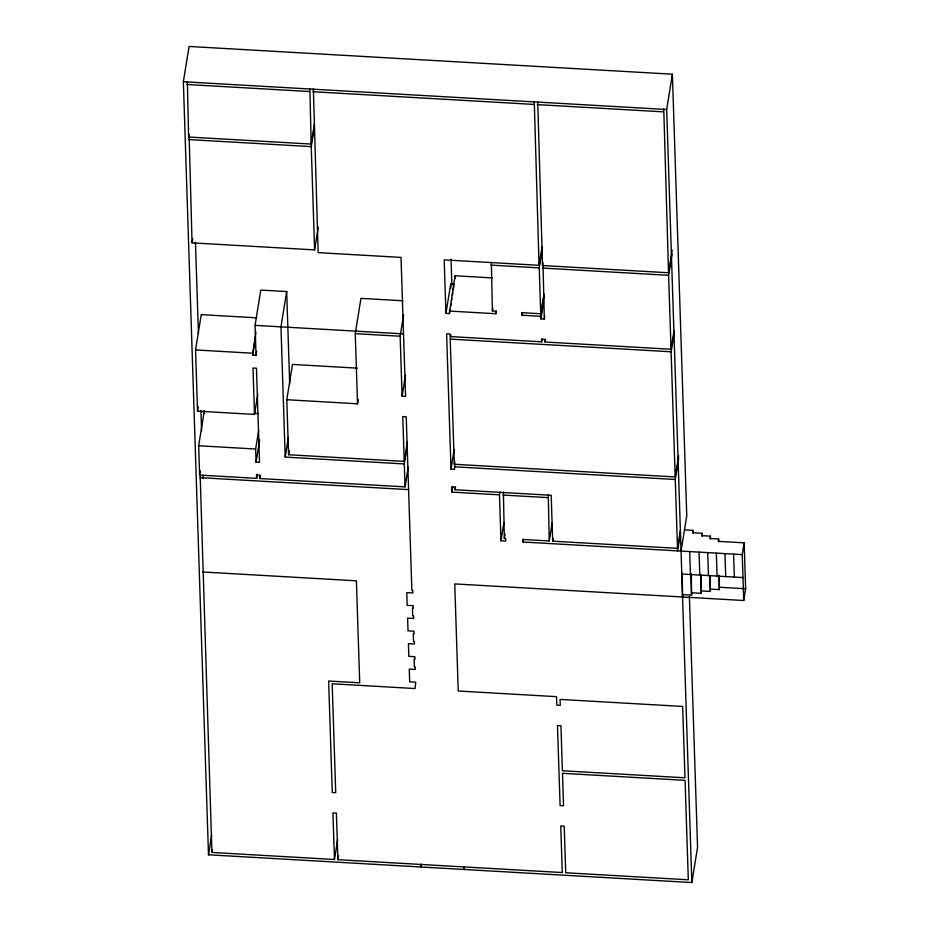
<?xml version="1.0" encoding="UTF-8"?>
<svg xmlns="http://www.w3.org/2000/svg" width="929" height="929" viewBox="0 0 929 929"><rect width="100%" height="100%" fill="white"/><g stroke="black" fill="none" stroke-linecap="round" stroke-linejoin="round"><path stroke-width="1.39" d="M689.388 596.488L697.563 847.26L691.838 882.55L208.491 854.796L183.361 81.74L189.075 46.45L672.387 74.204L686.763 515.792L681.05 551.083M314.362 124.3L311.157 144.065L188.61 137.027L187.356 81.671M188.61 137.027L189.063 134.206M318.264 227.303L314.606 249.889L192.059 242.852L189.156 136.749M192.059 242.852L192.744 238.625M257.716 394.651L254.523 414.415L197.54 411.141L195.543 349.943L201.256 314.641L256.822 317.834M197.54 411.141L198.225 406.902M257.287 474.115L256.601 478.354L199.619 475.079L198.667 445.757L204.38 410.455L204.473 413.254M199.619 475.079L200.304 470.84M337.657 839.723L334.452 859.488L211.905 852.45L200.153 474.812M255.951 332.036L252.595 355.261L256.044 355.459L255.069 325.359L260.782 290.069L286.678 291.555L289.697 384.165M252.595 355.261L255.51 337.262M256.044 355.459L256.718 351.301M311.157 144.065L309.903 88.708M403.569 315.059L400.144 336.228L402.094 396.16L405.555 396.358L401.026 257.403L318.148 252.642L313.363 88.905M254.523 414.415L253.002 368.012L256.462 368.209L259.528 462.375L256.079 462.177L255.649 449.021L258.622 430.673M256.079 462.177L259.655 440.032M286.678 291.555L280.964 326.845L285.203 457.091L404.301 463.931L407.274 445.572M314.606 249.889L311.238 146.608L314.443 126.843M408.249 467.113L405.056 486.877L260.05 478.551L260.515 475.729M208.491 854.796L211.684 835.032M211.905 852.45L212.358 849.617M407.425 441.612L404.22 461.376L288.582 454.734L286.782 399.725L292.507 364.423L357.479 368.163M285.203 457.091L288.408 437.327M288.582 454.734L289.267 450.495M286.782 399.725L357.537 403.79L355.25 333.65L360.963 298.36L402.965 300.775M357.537 403.79L358.222 399.551M402.094 396.16L405.497 375.153M684.476 529.913L693.115 530.413L692.732 532.758L702.115 533.304L701.732 535.65L710.371 536.149L709.988 538.506L718.628 538.994L718.245 541.352L744.141 542.838L745.639 588.742L743.734 600.506L454.745 583.911L458.229 691.013L556.541 696.657L556.819 705.146L560.268 705.343L560.082 699.409L682.664 706.446L684.987 777.794L562.405 770.756L560.942 725.735L557.481 725.537L560.094 805.571L563.543 805.78L562.486 773.311L685.068 780.348L688.308 879.798L565.726 872.761L564.205 826.171L560.756 825.974L562.277 872.563L337.912 859.685L338.597 855.446M450.066 309.403L449.392 313.607L445.932 313.41L450.704 283.995L454.153 284.193M449.392 313.607L455.024 275.762L492.207 277.899M450.519 306.605L450.983 303.806M451.436 301.008L451.889 298.197M452.342 295.399L452.795 292.6M453.247 289.802L453.921 285.598M678.623 455.756L675.186 476.937L454.293 464.256L450.217 339.108L450.902 334.87M454.838 463.977L454.467 469.354L451.006 469.157L454.188 449.543M454.293 464.256L454.757 461.423M499.93 492.022L499.477 494.843L451.749 492.103L452.667 486.459M449.311 311.052L495.923 313.735L495.842 311.18L492.393 310.983L491.36 262.28M680.481 529.983L677.508 548.342L552.685 541.177L551.187 495.273L455.129 489.757L455.582 486.924M492.393 310.983L492.846 308.161M495.923 313.735L496.388 310.936M445.932 313.41L444.19 259.876L539.052 265.322L534.268 101.586M672.201 250.18L668.543 272.766L542.501 265.531L537.728 101.784M421.336 864.167L420.872 866.989L420.791 864.434M544.022 296.548L540.829 316.313L521.831 315.221L522.284 312.423M539.052 265.322L542.025 246.975M521.831 315.221L521.75 312.667L540.736 313.758L539.25 267.889L541.99 250.946M499.477 494.843L500.963 540.748L505.701 541.015L505.62 538.472L504.331 538.39L503.379 492.219M542.501 265.531L542.966 262.698M540.829 316.313L540.91 318.868L544.324 319.053L543.047 265.253M500.963 540.748L503.936 522.4M504.331 538.39L505.028 534.163M540.736 313.758L543.941 293.994M540.91 318.868L543.628 302.053M544.324 319.053L544.777 316.255M451.006 469.157L446.605 333.813L450.054 334.01L450.135 336.553L541.653 341.814L542.106 338.992M674.001 330.887L671.028 349.246L545.102 342.011L545.567 339.19M744.141 542.838L742.236 554.601L522.969 542.013L523.422 539.238M522.969 542.013L522.888 539.459L549.236 540.968L548.273 494.797M549.236 540.968L552.209 522.621M552.685 541.177L553.138 538.344M668.543 272.766L663.759 109.03M691.838 882.55L666.674 109.494L672.387 74.204M671.028 349.246L668.625 275.309L672.05 254.14M675.186 476.937L671.11 351.789L674.082 333.441M680.574 532.538L677.601 550.885L675.267 479.48L678.704 458.311M682.548 596.987L682.223 573.123M682.92 594.641L691.559 595.129L691.339 574.134M691.942 592.783L701.325 593.317L701.198 575.19M701.709 590.972L710.337 591.459L710.302 576.201M710.72 589.114L719.36 589.601L719.36 575.783M183.361 81.74L666.674 109.494M186.903 84.493L309.45 91.53M312.899 91.727L533.815 104.408M537.264 104.605L663.306 111.852M188.692 139.571L311.238 146.608M490.895 265.113L539.25 267.889M542.594 268.075L668.625 275.309M255.069 325.359L403.511 333.883M355.25 333.65L400.144 336.228M450.217 339.108L671.11 351.789M195.543 349.943L252.525 353.206M254.232 413.324L258.517 413.568M198.667 445.757L255.649 449.021M454.374 466.799L675.267 479.48M199.7 477.634L408.586 489.629M502.926 495.041L547.82 497.619M681.793 574.041L742.979 577.559M719.731 587.256L745.639 588.742M202.777 571.985L356.399 580.811L359.72 682.815L328.645 681.027L332.268 792.495L335.729 792.692L332.176 683.779L415.066 688.54L415.716 682.211L409.677 681.863L409.259 669.112L415.309 669.461L415.217 666.906L414.357 666.859L414.113 659.207L414.973 659.265L414.891 656.71L408.841 656.362L408.435 643.611L414.473 643.96L414.392 641.405L413.533 641.358L413.277 633.706L414.137 633.764L414.055 631.209L408.017 630.861L407.599 618.11L413.649 618.459L413.556 615.904L412.697 615.857L412.453 608.205L413.312 608.263L413.231 605.708L407.181 605.36L406.774 592.609L412.813 592.957L412.731 590.403L411.872 590.356L406.217 416.761L402.756 416.564L404.22 461.376M545.102 342.011L545.021 339.457L541.572 339.259L541.653 341.814M742.236 554.601L743.734 600.506M733.608 554.102L734.351 577.06M724.968 553.614L725.712 576.561M718.628 538.994L718.721 541.862M718.883 575.26L719.36 589.601M716.34 553.115L717.083 576.061M710.371 536.149L710.464 539.017M709.826 575.69L710.337 591.459M707.701 552.616L708.455 575.574M702.115 533.304L702.208 536.172M700.721 574.668L701.325 593.317M699.072 552.128L699.816 575.074M693.115 530.413L693.208 533.281M690.862 573.623L691.559 595.129M689.678 551.582L690.433 574.54M455.024 275.762L455.117 278.595M451.041 259.203L451.877 285.168M450.704 283.995L450.832 288.083M455.129 489.757L455.047 487.202L451.587 487.005L451.749 492.103M463.954 866.92L464.047 869.474M404.301 463.931L405.056 486.877M337.912 859.685L336.391 813.096L332.942 812.898L334.452 859.488M260.05 478.551L259.946 475.125L256.485 474.928L256.601 478.354M195.45 242.237L198.434 333.604M200.931 410.467L201.593 430.766M203.056 475.729L203.149 478.621"/></g></svg>
